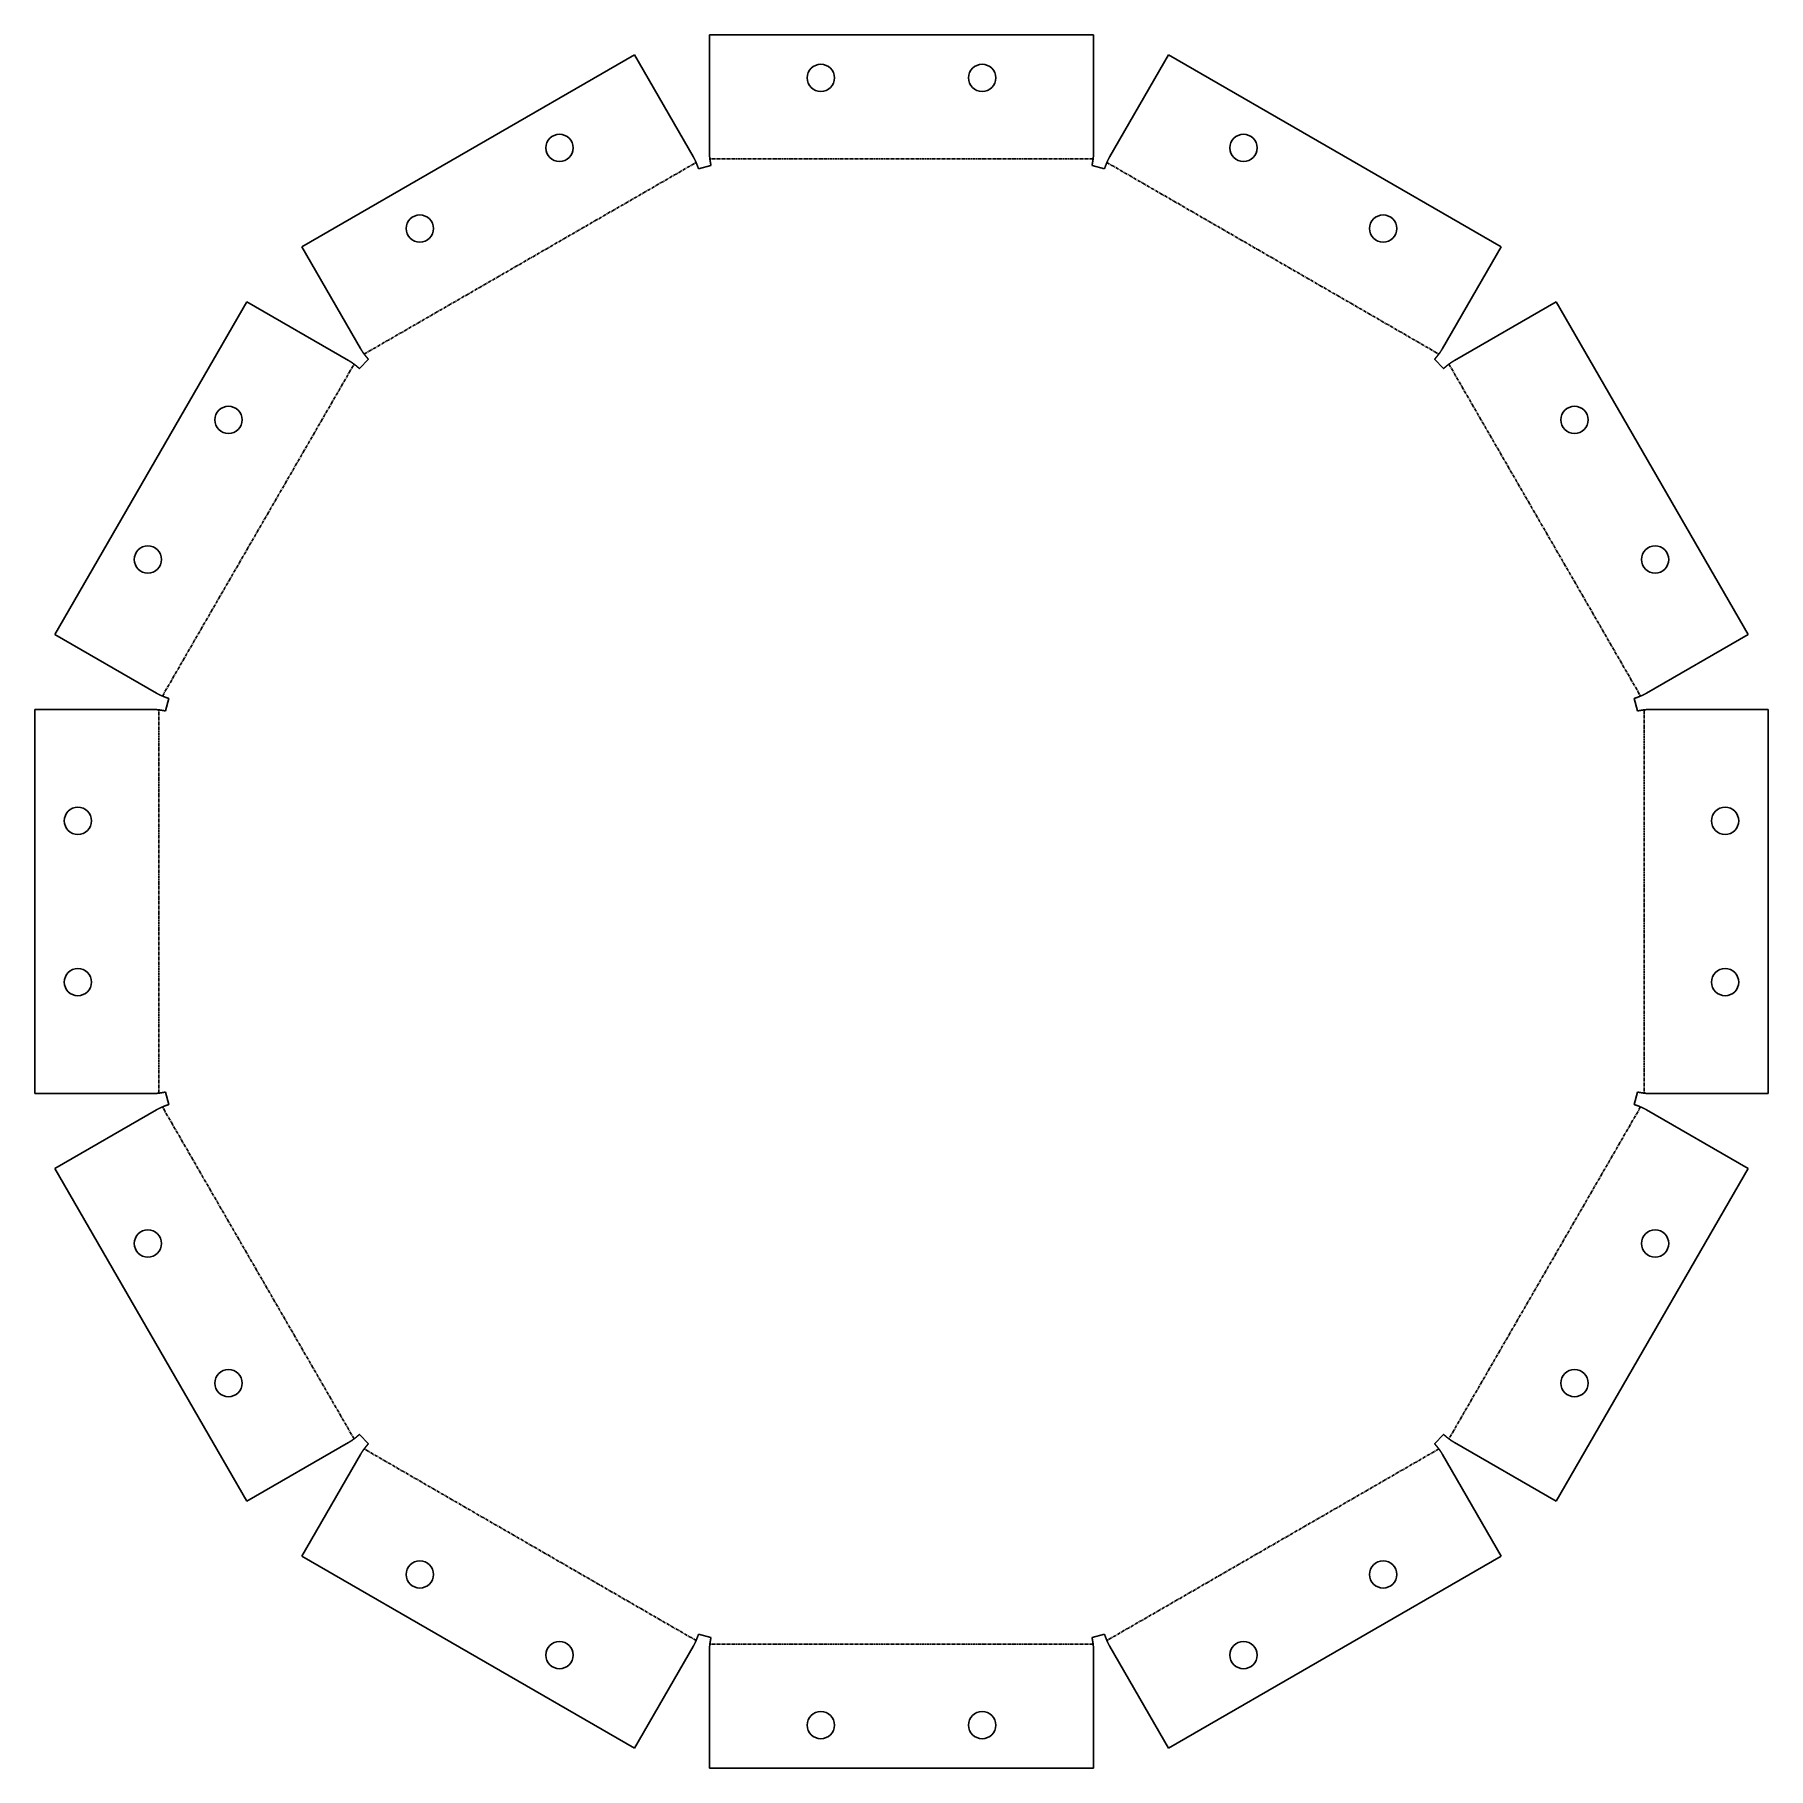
# Model space of a CAD drawing. Extents: x -134 to 134, y -404 to -136.
import ezdxf

# ---------------------------------------------------------------- set-up
doc = ezdxf.new("R2010")
doc.units = 0
doc.linetypes.add('CENTER', pattern=[0.787402, 0.492126, -0.098425, 0.098425, -0.098425])
doc.layers.add('SHEETMETAL_BEND_LINES_DOWN', color=7, linetype='CENTER')
doc.layers.add('SHEETMETAL_CUT_LINES', color=7, linetype='CONTINUOUS')

msp = doc.modelspace()

# ---------------------------------------------------------------- linework, layer by layer
at = {"layer": 'SHEETMETAL_BEND_LINES_DOWN'}
for p, q in [((-83.3, -185.12), (-31.84, -155.41)), ((29.71, -154.84), (-29.71, -154.84)), ((31.84, -155.41), (83.3, -185.12)), ((-114.58, -238.14), (-84.87, -186.68)), ((84.87, -186.68), (114.58, -238.14)), ((-115.15, -299.7), (-115.15, -240.27)), ((115.15, -240.27), (115.15, -299.7)), ((-84.87, -353.29), (-114.58, -301.83)), ((114.58, -301.83), (84.87, -353.29)), ((-31.84, -384.56), (-83.3, -354.85)), ((83.3, -354.85), (31.84, -384.56)), ((29.71, -385.13), (-29.71, -385.13))]:
    msp.add_line(p, q, dxfattribs=at)
at = {"layer": 'SHEETMETAL_CUT_LINES'}
for p, q in [((29.77, -135.6), (-29.77, -135.6)), ((-29.77, -135.6), (-29.77, -153.8)), ((29.77, -135.6), (29.77, -153.8)), ((-41.41, -138.72), (-92.98, -168.49)), ((-41.41, -138.72), (-32.31, -154.48)), ((41.41, -138.72), (32.31, -154.48)), ((92.98, -168.49), (41.41, -138.72)), ((-31.47, -156.39), (-29.54, -155.87)), ((29.54, -155.87), (31.47, -156.39)), ((-92.98, -168.49), (-83.88, -184.25)), ((92.98, -168.49), (83.88, -184.25)), ((-101.49, -177.01), (-131.27, -228.58)), ((-101.49, -177.01), (-85.73, -186.11)), ((101.49, -177.01), (85.73, -186.11)), ((131.27, -228.58), (101.49, -177.01)), ((-84.05, -187.35), (-82.64, -185.93)), ((82.64, -185.93), (84.05, -187.35)), ((-131.27, -228.58), (-115.5, -237.68)), ((131.27, -228.58), (115.5, -237.68)), ((-114.11, -240.44), (-113.59, -238.51)), ((113.59, -238.51), (114.11, -240.44)), ((-134.38, -240.21), (-116.18, -240.21)), ((-134.38, -240.21), (-134.38, -299.76)), ((134.38, -240.21), (116.18, -240.21)), ((134.38, -299.76), (134.38, -240.21)), ((-134.38, -299.76), (-116.18, -299.76)), ((-113.59, -301.46), (-114.11, -299.53)), ((114.11, -299.53), (113.59, -301.46)), ((134.38, -299.76), (116.18, -299.76)), ((-131.27, -311.39), (-115.5, -302.29)), ((131.27, -311.39), (115.5, -302.29)), ((-131.27, -311.39), (-101.49, -362.96)), ((101.49, -362.96), (131.27, -311.39)), ((-101.49, -362.96), (-85.73, -353.86)), ((-82.64, -354.04), (-84.05, -352.62)), ((84.05, -352.62), (82.64, -354.04)), ((101.49, -362.96), (85.73, -353.86)), ((-92.98, -371.48), (-83.88, -355.72)), ((92.98, -371.48), (83.88, -355.72)), ((-92.98, -371.48), (-41.41, -401.25)), ((41.41, -401.25), (92.98, -371.48)), ((-29.54, -384.1), (-31.47, -383.58)), ((31.47, -383.58), (29.54, -384.1)), ((-41.41, -401.25), (-32.31, -385.49)), ((-29.77, -404.37), (-29.77, -386.17)), ((29.77, -404.37), (29.77, -386.17)), ((41.41, -401.25), (32.31, -385.49)), ((-29.77, -404.37), (29.77, -404.37))]:
    msp.add_line(p, q, dxfattribs=at)
for centre in [(-12.5, -142.3), (-12.5, -142.3), (12.5, -142.3), (12.5, -142.3), (-53.02, -153.16), (-53.02, -153.16), (53.02, -153.16), (53.02, -153.16), (-74.67, -165.66), (-74.67, -165.66), (74.67, -165.66), (74.67, -165.66), (-104.33, -195.32), (-104.33, -195.32), (104.33, -195.32), (104.33, -195.32), (-116.83, -216.97), (-116.83, -216.97), (116.83, -216.97), (116.83, -216.97), (-127.68, -257.48), (-127.68, -257.48), (127.68, -257.48), (127.68, -257.48), (-127.68, -282.48), (-127.68, -282.48), (127.68, -282.48), (127.68, -282.48), (-116.83, -323), (-116.83, -323), (116.83, -323), (116.83, -323), (-104.33, -344.65), (-104.33, -344.65), (104.33, -344.65), (104.33, -344.65), (-74.67, -374.31), (-74.67, -374.31), (74.67, -374.31), (74.67, -374.31), (-53.02, -386.81), (-53.02, -386.81), (53.02, -386.81), (53.02, -386.81), (-12.5, -397.67), (-12.5, -397.67), (12.5, -397.67), (12.5, -397.67)]:
    msp.add_circle(centre, 2.11, dxfattribs=at)
for points, knots in [([(-31.47, -156.39), (-31.58, -156.08), (-31.65, -155.9), (-31.75, -155.63), (-31.84, -155.41), (-32.06, -154.91), (-32.31, -154.48)], [0, 0, 0, 0.25, 0.25, 0.5, 0.5, 1, 1, 1]), ([(-29.77, -153.8), (-29.78, -154.3), (-29.71, -154.84), (-29.68, -155.07), (-29.63, -155.36), (-29.6, -155.55), (-29.54, -155.87)], [0, 0, 0, 0.5, 0.5, 0.75, 0.75, 1, 1, 1]), ([(29.54, -155.87), (29.6, -155.55), (29.63, -155.36), (29.68, -155.07), (29.71, -154.84), (29.78, -154.3), (29.77, -153.8)], [0, 0, 0, 0.25, 0.25, 0.5, 0.5, 1, 1, 1]), ([(32.31, -154.48), (32.06, -154.91), (31.84, -155.41), (31.75, -155.63), (31.65, -155.9), (31.58, -156.08), (31.47, -156.39)], [0, 0, 0, 0.5, 0.5, 0.75, 0.75, 1, 1, 1]), ([(-83.88, -184.25), (-83.63, -184.68), (-83.3, -185.12), (-83.16, -185.31), (-82.98, -185.53), (-82.85, -185.68), (-82.64, -185.93)], [0, 0, 0, 0.5, 0.5, 0.75, 0.75, 1, 1, 1]), ([(82.64, -185.93), (82.85, -185.68), (82.98, -185.53), (83.16, -185.31), (83.3, -185.12), (83.63, -184.68), (83.88, -184.25)], [0, 0, 0, 0.25, 0.25, 0.5, 0.5, 1, 1, 1]), ([(-84.05, -187.35), (-84.3, -187.13), (-84.45, -187.01), (-84.67, -186.82), (-84.87, -186.68), (-85.3, -186.35), (-85.73, -186.11)], [0, 0, 0, 0.25, 0.25, 0.5, 0.5, 1, 1, 1]), ([(85.73, -186.11), (85.3, -186.35), (84.87, -186.68), (84.67, -186.82), (84.45, -187.01), (84.3, -187.13), (84.05, -187.35)], [0, 0, 0, 0.5, 0.5, 0.75, 0.75, 1, 1, 1]), ([(-115.5, -237.68), (-115.08, -237.93), (-114.58, -238.14), (-114.36, -238.23), (-114.09, -238.33), (-113.9, -238.4), (-113.59, -238.51)], [0, 0, 0, 0.5, 0.5, 0.75, 0.75, 1, 1, 1]), ([(113.59, -238.51), (113.9, -238.4), (114.09, -238.33), (114.36, -238.23), (114.58, -238.14), (115.08, -237.93), (115.5, -237.68)], [0, 0, 0, 0.25, 0.25, 0.5, 0.5, 1, 1, 1]), ([(-114.11, -240.44), (-114.43, -240.38), (-114.63, -240.35), (-114.91, -240.3), (-115.15, -240.27), (-115.69, -240.21), (-116.18, -240.21)], [0, 0, 0, 0.25, 0.25, 0.5, 0.5, 1, 1, 1]), ([(116.18, -240.21), (115.69, -240.21), (115.15, -240.27), (114.91, -240.3), (114.63, -240.35), (114.43, -240.38), (114.11, -240.44)], [0, 0, 0, 0.5, 0.5, 0.75, 0.75, 1, 1, 1]), ([(-116.18, -299.76), (-115.69, -299.76), (-115.15, -299.7), (-114.91, -299.67), (-114.63, -299.62), (-114.43, -299.59), (-114.11, -299.53)], [0, 0, 0, 0.5, 0.5, 0.75, 0.75, 1, 1, 1]), ([(114.11, -299.53), (114.43, -299.59), (114.63, -299.62), (114.91, -299.67), (115.15, -299.7), (115.69, -299.76), (116.18, -299.76)], [0, 0, 0, 0.25, 0.25, 0.5, 0.5, 1, 1, 1]), ([(-113.59, -301.46), (-113.9, -301.57), (-114.09, -301.63), (-114.36, -301.73), (-114.58, -301.83), (-115.08, -302.04), (-115.5, -302.29)], [0, 0, 0, 0.25, 0.25, 0.5, 0.5, 1, 1, 1]), ([(115.5, -302.29), (115.08, -302.04), (114.58, -301.83), (114.36, -301.73), (114.09, -301.63), (113.9, -301.57), (113.59, -301.46)], [0, 0, 0, 0.5, 0.5, 0.75, 0.75, 1, 1, 1]), ([(-85.73, -353.86), (-85.3, -353.62), (-84.87, -353.29), (-84.67, -353.15), (-84.45, -352.96), (-84.3, -352.84), (-84.05, -352.62)], [0, 0, 0, 0.5, 0.5, 0.75, 0.75, 1, 1, 1]), ([(-82.64, -354.04), (-82.85, -354.29), (-82.98, -354.44), (-83.16, -354.66), (-83.3, -354.85), (-83.63, -355.28), (-83.88, -355.72)], [0, 0, 0, 0.25, 0.25, 0.5, 0.5, 1, 1, 1]), ([(83.88, -355.72), (83.63, -355.28), (83.3, -354.85), (83.16, -354.66), (82.98, -354.44), (82.85, -354.29), (82.64, -354.04)], [0, 0, 0, 0.5, 0.5, 0.75, 0.75, 1, 1, 1]), ([(84.05, -352.62), (84.3, -352.84), (84.45, -352.96), (84.67, -353.15), (84.87, -353.29), (85.3, -353.62), (85.73, -353.86)], [0, 0, 0, 0.25, 0.25, 0.5, 0.5, 1, 1, 1]), ([(-32.31, -385.49), (-32.06, -385.06), (-31.84, -384.56), (-31.75, -384.34), (-31.65, -384.07), (-31.58, -383.89), (-31.47, -383.58)], [0, 0, 0, 0.5, 0.5, 0.75, 0.75, 1, 1, 1]), ([(-29.54, -384.1), (-29.6, -384.42), (-29.63, -384.61), (-29.68, -384.9), (-29.71, -385.13), (-29.78, -385.67), (-29.77, -386.17)], [0, 0, 0, 0.25, 0.25, 0.5, 0.5, 1, 1, 1]), ([(29.77, -386.17), (29.78, -385.67), (29.71, -385.13), (29.68, -384.9), (29.63, -384.61), (29.6, -384.42), (29.54, -384.1)], [0, 0, 0, 0.5, 0.5, 0.75, 0.75, 1, 1, 1]), ([(31.47, -383.58), (31.58, -383.89), (31.65, -384.07), (31.75, -384.34), (31.84, -384.56), (32.06, -385.06), (32.31, -385.49)], [0, 0, 0, 0.25, 0.25, 0.5, 0.5, 1, 1, 1])]:
    msp.add_open_spline(points, degree=2, knots=knots, dxfattribs=at)

doc.saveas('drawing.dxf')
